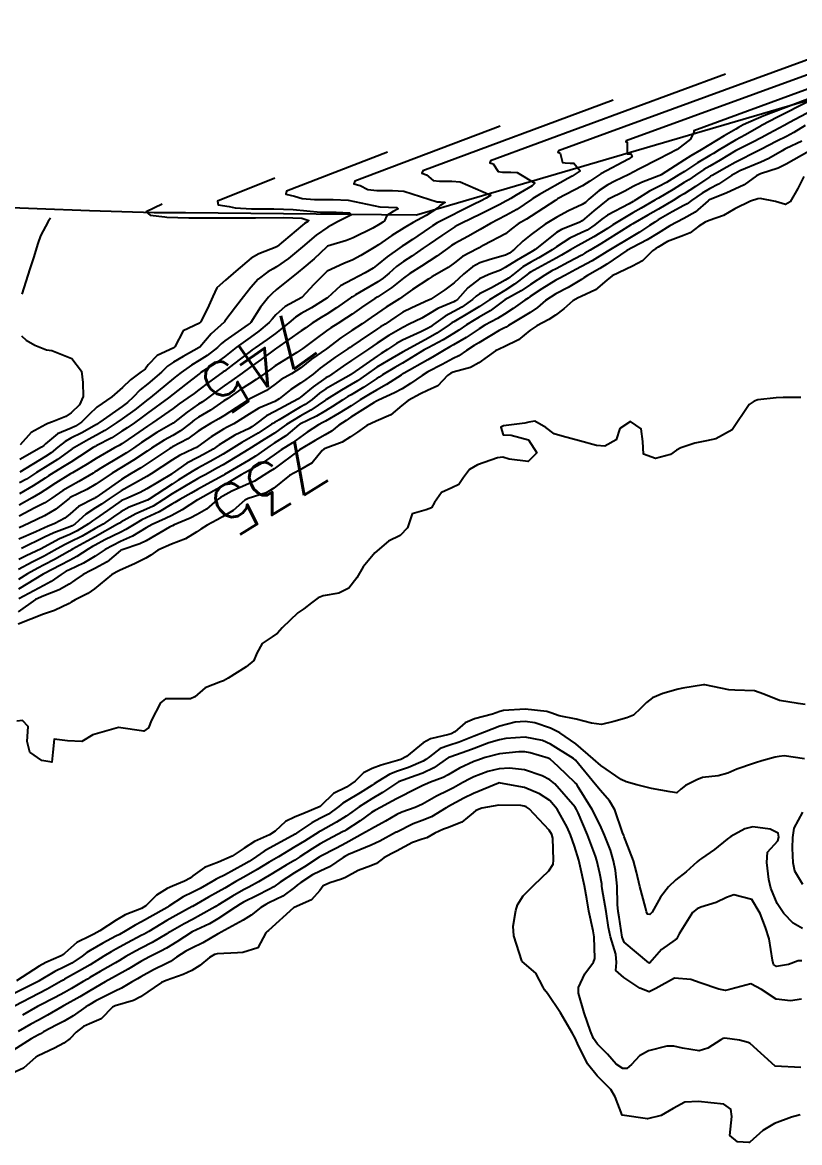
# Model space of a CAD drawing. Header units: metres. Extents: x 307586 to 320046, y 7427249 to 7434250.
# Drawn here: x 313569.7 to 313630.8, y 7432938.9 to 7433027 of the extents above; entities that cross this region are included whole.
import ezdxf
from ezdxf.enums import TextEntityAlignment as Align

# ---------------------------------------------------------------- set-up
doc = ezdxf.new("R2010")
doc.units = ezdxf.units.M
doc.header["$MEASUREMENT"] = 0
for name, color, linetype in [('Area', 45, 'Continuous'), ('Cotas', 45, 'Continuous'), ('Curvas de Nivel 1m', 11, 'Continuous'), ('Curvas de Nivel 5m', 15, 'Continuous')]:
    doc.layers.add(name, color=color, linetype=linetype)
doc.styles.add('Style-STANDARD', font='STANDARD.shx')

msp = doc.modelspace()

# ---------------------------------------------------------------- linework, layer by layer
at = {"layer": 'Area'}
msp.add_polyline3d([(313566.709, 7433012.534, 758.929), (313574.972, 7433012.227, 750.339), (313580.058, 7433012.06, 750.398), (313582.526, 7433012.06, 750.418), (313597.933, 7433011.9, 745.918), (313600.696, 7433011.885, 744.093), (313640, 7433023.405, 737.464)], dxfattribs=at)
at = {"layer": 'Curvas de Nivel 1m', "flags": 128}
for points, elevation in [([(313642.753, 7433027.02), (313617.176, 7433017.694), (313617.15, 7433017.632), (313617.256, 7433017.587), (313617.254, 7433016.692), (313617.314, 7433016.68), (313617.445, 7433016.679), (313617.549, 7433016.674), (313617.659, 7433016.461), (313617.381, 7433016.27), (313615.196, 7433015.096), (313614.322, 7433014.536), (313613.749, 7433014.157), (313611.794, 7433013.129), (313611.752, 7433013.111), (313611.733, 7433013.1), (313611.646, 7433013.045), (313609.719, 7433011.773), (313609.34, 7433011.54), (313608.702, 7433011.17), (313608.14, 7433010.744), (313607.705, 7433010.383), (313605.991, 7433009.501), (313605.694, 7433009.338), (313605.613, 7433009.291), (313605.454, 7433009.212), (313604.312, 7433008.595), (313603.676, 7433008.116), (313603.169, 7433007.736), (313602.314, 7433007.243), (313601.907, 7433007.001), (313601.659, 7433006.841), (313600.379, 7433005.997), (313599.645, 7433005.484), (313599.527, 7433005.398), (313599.355, 7433005.283), (313598.31, 7433004.616), (313597.626, 7433004.152), (313597.125, 7433003.803), (313596.421, 7433003.318), (313595.607, 7433002.788), (313594.734, 7433002.206), (313593.612, 7433001.35), (313592.425, 7433000.521), (313591.578, 7432999.838), (313590.855, 7432999.381), (313590.033, 7432998.926), (313589.56, 7432998.569), (313588.889, 7432998.071), (313587.586, 7432997.42), (313587.558, 7432997.404), (313587.543, 7432997.398), (313587.463, 7432997.342), (313585.529, 7432996.083), (313585.142, 7432995.839), (313584.476, 7432995.46), (313583.872, 7432995.112), (313583.514, 7432994.852), (313582.709, 7432994.274), (313581.495, 7432993.626), (313581.408, 7432993.578), (313581.275, 7432993.493), (313579.481, 7432992.293), (313579.01, 7432991.992), (313578.249, 7432991.532), (313577.757, 7432991.25), (313577.468, 7432991.074), (313575.721, 7432989.831), (313575.454, 7432989.641), (313575.408, 7432989.616), (313575.318, 7432989.571), (313574.092, 7432988.927), (313573.431, 7432988.373), (313573.009, 7432988.012), (313572.227, 7432987.602), (313571.654, 7432987.374), (313571.42, 7432987.27), (313570.749, 7432986.952), (313569.41, 7432986.367)], 743), ([(313645.779, 7433027.008), (313622.506, 7433018.482), (313622.499, 7433018.458), (313622.539, 7433018.441), (313622.247, 7433017.829), (313621.198, 7433017.019), (313619.775, 7433016.276), (313618.193, 7433015.481), (313617.397, 7433015.065), (313616.304, 7433014.533), (313615.75, 7433014.248), (313615.05, 7433013.79), (313614.25, 7433013.105), (313613.977, 7433012.861), (313613.729, 7433012.695), (313612.658, 7433012.187), (313611.719, 7433011.71), (313610.826, 7433011.143), (313609.705, 7433010.344), (313609.067, 7433009.799), (313608.413, 7433009.173), (313608, 7433008.866), (313607.686, 7433008.717), (313606.497, 7433008.381), (313605.676, 7433008.101), (313605.108, 7433007.779), (313604.399, 7433007.223), (313604.017, 7433006.869), (313603.656, 7433006.544), (313602.908, 7433005.979), (313601.812, 7433005.248), (313601.703, 7433005.189), (313601.642, 7433005.162), (313600.328, 7433004.574), (313599.627, 7433004.216), (313599.051, 7433003.856), (313598.215, 7433003.294), (313597.85, 7433003.059), (313597.609, 7433002.902), (313596.265, 7433001.985), (313595.595, 7433001.542), (313595.468, 7433001.457), (313595.287, 7433001.333), (313594.275, 7433000.654), (313593.581, 7433000.165), (313593.122, 7432999.81), (313592.557, 7432999.36), (313591.995, 7432998.937), (313591.562, 7432998.645), (313590.794, 7432998.141), (313589.88, 7432997.395), (313589.541, 7432997.205), (313588.281, 7432996.667), (313587.531, 7432996.203), (313586.328, 7432995.438), (313585.795, 7432995.17), (313585.516, 7432995.02), (313584.544, 7432994.423), (313583.496, 7432993.67), (313583.379, 7432993.587), (313583.145, 7432993.473), (313582.029, 7432992.943), (313581.484, 7432992.618), (313579.803, 7432991.515), (313579.471, 7432991.308), (313578.336, 7432990.66), (313577.459, 7432990.167), (313576.519, 7432989.554), (313575.9, 7432989.109), (313575.442, 7432988.827), (313574.669, 7432988.339), (313573.826, 7432987.586), (313573.591, 7432987.418), (313573.42, 7432987.34), (313572.146, 7432986.873), (313571.412, 7432986.531), (313569.622, 7432985.637)], 742), ([(313633.883, 7433024.98), (313611.852, 7433016.908), (313611.81, 7433016.807), (313611.986, 7433016.736), (313612.188, 7433015.994), (313612.376, 7433015.96), (313612.784, 7433015.959), (313613.075, 7433015.939), (313613.564, 7433015.345), (313612.93, 7433014.913), (313612.601, 7433014.738), (313610.376, 7433013.471), (313609.838, 7433013.158), (313609.732, 7433013.09), (313608.586, 7433012.31), (313607.719, 7433011.826), (313606.509, 7433011.198), (313605.708, 7433010.738), (313604.742, 7433010.18), (313603.697, 7433009.617), (313603.454, 7433009.474), (313603.124, 7433009.236), (313602.295, 7433008.633), (313601.678, 7433008.234), (313601.076, 7433007.854), (313600.172, 7433007.272), (313599.659, 7433006.895), (313598.762, 7433006.178), (313597.644, 7433005.439), (313597.422, 7433005.303), (313596.358, 7433004.593), (313595.624, 7433004.075), (313595.181, 7433003.773), (313594.488, 7433003.341), (313593.955, 7433003.001), (313593.607, 7433002.761), (313592.794, 7433002.165), (313591.736, 7433001.369), (313591.655, 7433001.307), (313591.592, 7433001.261), (313591.276, 7433001.061), (313589.579, 7432999.993), (313589.228, 7432999.752), (313588.753, 7432999.408), (313588.062, 7432998.918), (313587.561, 7432998.598), (313586.852, 7432998.132), (313585.839, 7432997.446), (313585.541, 7432997.243), (313584.474, 7432996.52), (313583.528, 7432995.96), (313583.233, 7432995.765), (313582.872, 7432995.477), (313582.109, 7432994.889), (313581.509, 7432994.536), (313580.845, 7432994.158), (313579.842, 7432993.515), (313579.491, 7432993.278), (313578.429, 7432992.585), (313577.478, 7432992.004), (313576.751, 7432991.551), (313575.464, 7432990.696), (313574.758, 7432990.279), (313573.444, 7432989.635), (313573.415, 7432989.619), (313573.376, 7432989.591), (313572.31, 7432988.726), (313571.429, 7432988.193), (313570.225, 7432987.628), (313569.419, 7432987.248)], 744), ([(313636.252, 7433022.792), (313628.025, 7433019.676), (313626.403, 7433018.961), (313626.024, 7433018.752), (313625.808, 7433018.629), (313624.908, 7433018.087), (313623.078, 7433016.997), (313622.264, 7433016.519), (313621.775, 7433016.212), (313619.93, 7433015.037), (313619.825, 7433014.976), (313619.761, 7433014.943), (313618.384, 7433014.423), (313617.749, 7433014.1), (313617.078, 7433013.735), (313615.733, 7433013.09), (313614.632, 7433012.193), (313613.716, 7433011.419), (313613.529, 7433011.297), (313613.085, 7433011.116), (313612.101, 7433010.734), (313611.707, 7433010.5), (313610.019, 7433009.155), (313609.824, 7433009.025), (313609.69, 7433008.954), (313608.551, 7433008.3), (313607.671, 7433007.727), (313607.312, 7433007.542), (313606.391, 7433007.199), (313605.659, 7433006.835), (313604.74, 7433006.131), (313603.907, 7433005.227), (313603.763, 7433005.107), (313603.64, 7433005.045), (313602.366, 7433004.508), (313601.625, 7433004.068), (313601.112, 7433003.766), (313600.102, 7433003.273), (313599.61, 7433003.026), (313598.502, 7433002.393), (313597.598, 7433001.783), (313596.912, 7433001.31), (313595.584, 7433000.436), (313594.928, 7432999.988), (313594.032, 7432999.345), (313593.754, 7432999.165), (313593.569, 7432999.059), (313592.555, 7432998.363), (313591.545, 7432997.508), (313591.468, 7432997.447), (313591.357, 7432997.373), (313589.533, 7432996.422), (313588.877, 7432996.059), (313588.031, 7432995.415), (313587.739, 7432995.199), (313587.518, 7432995.08), (313586.4, 7432994.546), (313585.501, 7432993.999), (313585.174, 7432993.777), (313584.683, 7432993.458), (313583.931, 7432993.023), (313583.486, 7432992.795), (313582.624, 7432992.336), (313581.473, 7432991.526), (313581.424, 7432991.491), (313579.461, 7432990.323), (313578.941, 7432990.043), (313577.816, 7432989.536), (313577.561, 7432989.429), (313577.45, 7432989.371), (313576.379, 7432988.615), (313575.429, 7432987.967), (313575.198, 7432987.799), (313574.884, 7432987.575), (313573.987, 7432987.014), (313573.414, 7432986.748), (313572.611, 7432986.398), (313571.404, 7432985.744), (313571.15, 7432985.614), (313569.965, 7432985.061), (313569.39, 7432984.761)], 741), ([(313616.153, 7433020.89), (313601.189, 7433015.333), (313601.12, 7433015.156), (313601.485, 7433015.039), (313602.007, 7433014.591), (313602.5, 7433014.52), (313603.464, 7433014.52), (313604.138, 7433014.473), (313606.548, 7433013.432), (313606.515, 7433013.395), (313606.181, 7433013.203), (313605.73, 7433012.964), (313605.237, 7433012.723), (313602.321, 7433011.244), (313601.94, 7433011.019), (313601.709, 7433010.864), (313600.378, 7433009.948), (313599.695, 7433009.489), (313599.569, 7433009.406), (313599.384, 7433009.283), (313598.395, 7433008.58), (313597.673, 7433007.996), (313597.275, 7433007.699), (313596.65, 7433007.315), (313595.658, 7433006.805), (313594.708, 7433006.284), (313593.68, 7433005.35), (313593.659, 7433005.333), (313593.642, 7433005.321), (313592.416, 7433004.577), (313591.624, 7433004.122), (313591.17, 7433003.826), (313590.635, 7433003.385), (313589.604, 7433002.547), (313588.942, 7433002.064), (313587.996, 7433001.416), (313587.76, 7433001.25), (313587.59, 7433001.128), (313586.282, 7433000.141), (313585.574, 7432999.595), (313585.489, 7432999.536), (313585.369, 7432999.452), (313584.32, 7432998.704), (313583.553, 7432998.126), (313583.184, 7432997.837), (313582.689, 7432997.479), (313582.017, 7432997.006), (313581.535, 7432996.652), (313579.93, 7432995.514), (313579.683, 7432995.355), (313579.519, 7432995.251), (313578.49, 7432994.548), (313577.498, 7432993.87), (313577.295, 7432993.744), (313576.937, 7432993.548), (313575.484, 7432992.713), (313574.777, 7432992.28), (313573.625, 7432991.588), (313573.527, 7432991.535), (313573.472, 7432991.499), (313572.296, 7432990.766), (313571.452, 7432990.214), (313571.083, 7432989.981), (313570.45, 7432989.625), (313569.437, 7432989.055)], 746), ([(313631.825, 7433020.091), (313630.043, 7433019.145), (313629.625, 7433018.922), (313628.446, 7433018.291), (313627.798, 7433017.944), (313627.147, 7433017.595), (313625.886, 7433016.968), (313625.782, 7433016.912), (313624.58, 7433016.177), (313623.77, 7433015.723), (313623.311, 7433015.451), (313622.634, 7433015.001), (313622.118, 7433014.646), (313621.754, 7433014.413), (313620.883, 7433013.886), (313619.735, 7433013.202), (313619.631, 7433013.145), (313619.456, 7433013.043), (313618.361, 7433012.419), (313617.723, 7433012.044), (313616.128, 7433011.084), (313615.71, 7433010.818), (313614.652, 7433010.152), (313613.698, 7433009.63), (313613.355, 7433009.455), (313612.807, 7433009.119), (313612.11, 7433008.702), (313611.683, 7433008.467), (313610.823, 7433007.995), (313609.666, 7433007.368), (313609.536, 7433007.29), (313609.375, 7433007.163), (313608.412, 7433006.416), (313607.651, 7433005.94), (313606.439, 7433005.198), (313605.962, 7433004.881), (313605.635, 7433004.675), (313604.731, 7433004.114), (313603.616, 7433003.462), (313603.471, 7433003.376), (313603.261, 7433003.234), (313602.28, 7433002.57), (313601.602, 7433002.185), (313599.926, 7433001.275), (313599.591, 7433001.086), (313598.452, 7433000.424), (313597.579, 7432999.89), (313596.743, 7432999.312), (313596.054, 7432998.834), (313595.561, 7432998.54), (313594.793, 7432998.099), (313593.612, 7432997.349), (313593.568, 7432997.324), (313593.542, 7432997.304), (313592.367, 7432996.529), (313591.53, 7432996.056), (313590.457, 7432995.386), (313589.92, 7432994.99), (313589.513, 7432994.719), (313588.699, 7432994.214), (313587.493, 7432993.436), (313585.481, 7432992.22), (313584.992, 7432991.941), (313584.12, 7432991.464), (313583.703, 7432991.235), (313583.469, 7432991.102), (313582.444, 7432990.499), (313581.457, 7432989.93), (313580.787, 7432989.5), (313579.981, 7432988.976), (313579.441, 7432988.728), (313578.595, 7432988.369), (313577.425, 7432987.706), (313577.327, 7432987.639), (313577.176, 7432987.544), (313575.413, 7432986.545), (313574.786, 7432986.199), (313573.631, 7432985.588), (313573.487, 7432985.504), (313573.401, 7432985.455), (313572.217, 7432984.775), (313571.384, 7432984.342), (313570.901, 7432984.097), (313570.083, 7432983.629), (313569.368, 7432983.195)], 739), ([(313631.267, 7433018.898), (313630.369, 7433018.347), (313629.8, 7433018.044), (313629.054, 7433017.667), (313627.784, 7433017.02), (313627.731, 7433016.993), (313627.63, 7433016.942), (313625.773, 7433016), (313625.109, 7433015.637), (313623.952, 7433014.988), (313623.831, 7433014.921), (313623.761, 7433014.875), (313622.634, 7433014.116), (313621.741, 7433013.542), (313621.412, 7433013.341), (313620.884, 7433013.023), (313619.726, 7433012.338), (313618.904, 7433011.865), (313617.714, 7433011.164), (313617.541, 7433011.063), (313615.701, 7433009.91), (313615.194, 7433009.599), (313614.349, 7433009.103), (313613.935, 7433008.862), (313613.687, 7433008.716), (313612.652, 7433008.146), (313611.671, 7433007.641), (313611.336, 7433007.467), (313610.776, 7433007.143), (313609.655, 7433006.394), (313608.919, 7433005.898), (313607.643, 7433005.186), (313606.493, 7433004.334), (313605.622, 7433003.829), (313605.228, 7433003.605), (313604.632, 7433003.22), (313604.023, 7433002.812), (313603.606, 7433002.543), (313602.786, 7433002.053), (313601.595, 7433001.411), (313601.303, 7433001.254), (313599.582, 7433000.217), (313598.993, 7432999.871), (313598.027, 7432999.295), (313597.743, 7432999.125), (313597.569, 7432999.012), (313596.543, 7432998.33), (313595.549, 7432997.734), (313595.293, 7432997.587), (313594.906, 7432997.336), (313594.08, 7432996.802), (313593.534, 7432996.458), (313592.832, 7432996.055), (313591.523, 7432995.426), (313591.435, 7432995.371), (313590.4, 7432994.496), (313589.501, 7432993.916), (313589.178, 7432993.723), (313588.729, 7432993.408), (313588.012, 7432992.89), (313587.484, 7432992.566), (313585.588, 7432991.448), (313585.472, 7432991.38), (313584.226, 7432990.702), (313583.461, 7432990.269), (313582.952, 7432989.981), (313582.069, 7432989.484), (313581.675, 7432989.262), (313581.447, 7432989.117), (313580.437, 7432988.506), (313579.431, 7432988.046), (313579.067, 7432987.885), (313578.477, 7432987.529), (313577.829, 7432987.126), (313577.417, 7432986.921), (313576.165, 7432986.313), (313575.406, 7432985.898), (313575.194, 7432985.783), (313574.854, 7432985.575), (313573.975, 7432985.003), (313573.389, 7432984.684), (313572.666, 7432984.315), (313571.373, 7432983.639), (313571.354, 7432983.629), (313571.322, 7432983.611), (313569.361, 7432982.426)], 738), ([(313607.283, 7433018.85), (313595.835, 7433014.542), (313595.762, 7433014.328), (313596.262, 7433014.194), (313596.871, 7433013.884), (313597.577, 7433013.803), (313598.805, 7433013.8), (313599.698, 7433013.745), (313602.327, 7433012.911), (313602.577, 7433012.897), (313602.897, 7433012.89), (313602.935, 7433012.843), (313602.759, 7433012.75), (313602.555, 7433012.614), (313602.347, 7433012.404), (313601.457, 7433011.839), (313600.433, 7433011.269), (313599.709, 7433010.857), (313598.739, 7433010.253), (313597.695, 7433009.518), (313597.365, 7433009.305), (313596.312, 7433008.692), (313595.678, 7433008.352), (313594.969, 7433008.042), (313593.664, 7433007.438), (313593.613, 7433007.401), (313593.557, 7433007.351), (313592.609, 7433006.405), (313591.662, 7433005.37), (313590.358, 7433004.663), (313589.622, 7433004.019), (313589.344, 7433003.676), (313589.091, 7433003.405), (313588.284, 7433002.736), (313587.601, 7433002.244), (313586.512, 7433001.436), (313585.586, 7433000.723), (313584.846, 7433000.192), (313583.724, 7432999.468), (313583.635, 7432999.407), (313583.571, 7432999.36), (313582.506, 7432998.528), (313581.546, 7432997.783), (313581.169, 7432997.496), (313579.53, 7432996.276), (313579.097, 7432995.955), (313578.494, 7432995.53), (313577.917, 7432995.136), (313577.513, 7432994.858), (313576.71, 7432994.347), (313575.495, 7432993.713), (313575.4, 7432993.665), (313575.25, 7432993.572), (313574.185, 7432992.884), (313573.481, 7432992.428), (313572.975, 7432992.098), (313572.157, 7432991.603), (313571.733, 7432991.344), (313571.466, 7432991.167), (313570.526, 7432990.555), (313569.448, 7432989.946)], 747), ([(313631.016, 7433017.681), (313629.786, 7433017.098), (313629.667, 7433017.039), (313629.461, 7433016.923), (313628.402, 7433016.309), (313627.774, 7433016.028), (313626.136, 7433015.334), (313625.765, 7433015.147), (313625.649, 7433015.087), (313625.476, 7433014.973), (313624.443, 7433014.293), (313623.747, 7433013.915), (313623.159, 7433013.578), (313622.332, 7433013.004), (313621.983, 7433012.754), (313621.729, 7433012.605), (313620.817, 7433012.116), (313619.717, 7433011.476), (313619.443, 7433011.315), (313619.021, 7433011.047), (313618.234, 7433010.529), (313617.704, 7433010.216), (313615.826, 7433009.088), (313615.692, 7433009.001), (313614.513, 7433008.27), (313613.673, 7433007.808), (313613.215, 7433007.569), (313612.353, 7433007.123), (313611.914, 7433006.874), (313611.659, 7433006.732), (313610.562, 7433006.057), (313609.646, 7433005.447), (313609.472, 7433005.334), (313609.215, 7433005.164), (313608.289, 7433004.517), (313607.626, 7433004.07), (313607.076, 7433003.734), (313606.073, 7433003.203), (313605.61, 7433002.923), (313604.594, 7433002.23), (313603.597, 7433001.654), (313603.322, 7433001.506), (313602.863, 7433001.237), (313602.075, 7433000.759), (313601.585, 7433000.48), (313599.731, 7432999.435), (313599.574, 7432999.342), (313599.535, 7432999.318), (313599.475, 7432999.281), (313598.329, 7432998.525), (313597.555, 7432998.094), (313597.051, 7432997.807), (313596.261, 7432997.319), (313595.538, 7432996.862), (313594.601, 7432996.271), (313593.526, 7432995.658), (313593.323, 7432995.554), (313592.974, 7432995.355), (313592.088, 7432994.791), (313591.508, 7432994.377), (313590.927, 7432993.953), (313590.046, 7432993.392), (313589.489, 7432993), (313588.556, 7432992.335), (313587.476, 7432991.742), (313586.901, 7432991.429), (313585.464, 7432990.576), (313584.747, 7432990.17), (313583.495, 7432989.47), (313583.467, 7432989.456), (313582.249, 7432988.674), (313581.434, 7432988.239), (313580.934, 7432987.994), (313579.895, 7432987.513), (313579.42, 7432987.249), (313578.346, 7432986.598), (313577.409, 7432986.173), (313576.184, 7432985.558), (313575.712, 7432985.251), (313575.395, 7432985.035), (313574.484, 7432984.481), (313573.379, 7432983.963), (313573.125, 7432983.844), (313572.743, 7432983.596), (313571.941, 7432983.03), (313571.364, 7432982.725), (313569.399, 7432981.685)], 737), ([(313631.578, 7433016.893), (313629.772, 7433015.855), (313629.141, 7433015.555), (313627.765, 7433015.099), (313627.449, 7433014.945), (313626.462, 7433014.25), (313625.747, 7433013.9), (313625.106, 7433013.613), (313623.734, 7433013.054), (313623.691, 7433013.033), (313623.64, 7433012.991), (313622.624, 7433012.101), (313621.719, 7433011.592), (313620.618, 7433011.026), (313619.707, 7433010.443), (313618.843, 7433009.907), (313617.696, 7433009.322), (313617.244, 7433009.067), (313615.677, 7433007.996), (313615.112, 7433007.655), (313614.145, 7433007.105), (313613.851, 7433006.918), (313613.66, 7433006.785), (313612.614, 7433006.16), (313611.648, 7433005.666), (313610.851, 7433005.142), (313610.202, 7433004.584), (313609.629, 7433004.209), (313608.97, 7433003.819), (313607.932, 7433003.177), (313607.738, 7433003.052), (313607.611, 7433002.982), (313607.201, 7433002.778), (313605.599, 7433001.825), (313605.217, 7433001.594), (313604.634, 7433001.22), (313604.011, 7433000.803), (313603.586, 7433000.577), (313602.706, 7433000.115), (313601.576, 7432999.519), (313601.144, 7432999.256), (313600.23, 7432998.602), (313599.557, 7432998.191), (313598.96, 7432997.878), (313597.697, 7432997.298), (313597.596, 7432997.246), (313597.542, 7432997.221), (313597.36, 7432997.121), (313595.529, 7432995.953), (313595.144, 7432995.716), (313594.591, 7432995.339), (313593.993, 7432994.868), (313593.511, 7432994.584), (313592.726, 7432994.137), (313591.493, 7432993.388), (313591.467, 7432993.37), (313589.478, 7432991.907), (313589.17, 7432991.709), (313588.68, 7432991.408), (313587.945, 7432990.939), (313587.466, 7432990.714), (313586.154, 7432990.134), (313585.456, 7432989.749), (313585.266, 7432989.641), (313585.006, 7432989.454), (313584.173, 7432988.732), (313583.435, 7432988.297), (313582.874, 7432988.033), (313581.611, 7432987.488), (313581.483, 7432987.429), (313581.422, 7432987.402), (313581.25, 7432987.321), (313579.41, 7432986.241), (313578.927, 7432986.006), (313577.522, 7432985.539), (313577.433, 7432985.509), (313577.402, 7432985.482), (313576.348, 7432984.597), (313575.38, 7432984.05), (313575.055, 7432983.896), (313574.464, 7432983.579), (313573.806, 7432983.148), (313573.365, 7432982.825), (313572.581, 7432982.378), (313571.356, 7432981.922), (313570.719, 7432981.62), (313569.338, 7432980.657)], 736), ([(313598.413, 7433016.8), (313590.452, 7433013.747), (313590.413, 7433013.502), (313591.082, 7433013.357), (313591.689, 7433013.17), (313592.654, 7433013.085), (313594.127, 7433013.078), (313595.306, 7433013.024), (313597.798, 7433012.512), (313598.496, 7433012.491), (313599.152, 7433012.467), (313599.246, 7433012.359), (313598.846, 7433012.144), (313598.367, 7433011.828), (313598.166, 7433011.408), (313598.035, 7433011.297), (313597.833, 7433011.178), (313597.711, 7433011.102), (313597.242, 7433010.841), (313595.7, 7433010.079), (313595.174, 7433009.86), (313593.694, 7433009.419), (313593.65, 7433009.394), (313593.602, 7433009.351), (313592.627, 7433008.413), (313591.666, 7433007.609), (313591.534, 7433007.503), (313591.37, 7433007.374), (313589.649, 7433005.975), (313589.342, 7433005.707), (313589.05, 7433005.406), (313588.422, 7433004.621), (313587.666, 7433003.419), (313587.638, 7433003.394), (313587.612, 7433003.372), (313587.438, 7433003.249), (313585.598, 7433001.962), (313585.321, 7433001.727), (313585.033, 7433001.456), (313584.222, 7433000.829), (313583.582, 7433000.423), (313582.992, 7433000.063), (313582.181, 7432999.484), (313581.832, 7432999.215), (313581.558, 7432998.995), (313579.758, 7432997.517), (313579.541, 7432997.343), (313578.516, 7432996.547), (313577.526, 7432995.839), (313577.114, 7432995.546), (313576.16, 7432994.914), (313575.507, 7432994.54), (313574.879, 7432994.199), (313573.783, 7432993.587), (313573.603, 7432993.477), (313573.491, 7432993.401), (313572.439, 7432992.645), (313571.477, 7432992.043), (313570.794, 7432991.62), (313569.997, 7432991.1), (313569.46, 7432990.796)], 748), ([(313589.543, 7433014.76), (313585.033, 7433012.947), (313585.072, 7433012.677), (313585.943, 7433012.527), (313586.429, 7433012.445), (313587.701, 7433012.363), (313589.467, 7433012.359), (313590.987, 7433012.315), (313593.141, 7433012.103), (313594.359, 7433012.08), (313595.406, 7433012.043), (313595.566, 7433011.876), (313594.844, 7433011.525), (313594.466, 7433011.342), (313593.99, 7433011.067), (313593.709, 7433010.912), (313592.786, 7433010.275), (313591.713, 7433009.37), (313590.606, 7433008.459), (313589.669, 7433007.793), (313589.422, 7433007.647), (313589, 7433007.407), (313588.244, 7433006.827), (313587.65, 7433006.165), (313587.08, 7433005.428), (313586.444, 7433004.625), (313585.614, 7433003.517), (313585.588, 7433003.475), (313585.562, 7433003.451), (313584.546, 7433002.518), (313583.632, 7433001.47), (313583.611, 7433001.452), (313583.593, 7433001.439), (313582.335, 7433000.733), (313581.575, 7433000.296), (313581.094, 7432999.973), (313580.614, 7432999.504), (313579.554, 7432998.597), (313578.95, 7432998.125), (313578.393, 7432997.532), (313577.956, 7432997.119), (313577.536, 7432996.813), (313575.784, 7432995.566), (313575.629, 7432995.461), (313575.52, 7432995.398), (313574.364, 7432994.728), (313573.504, 7432994.307), (313573.033, 7432994.062), (313572.474, 7432993.6), (313571.935, 7432993.159), (313571.486, 7432992.87), (313569.473, 7432991.64)], 749), ([(313571.883, 7433011.61), (313571.811, 7433011.51), (313571.709, 7433011.369), (313571.093, 7433010.218), (313570.887, 7433009.622), (313570.557, 7433008.512), (313570.27, 7433007.631), (313569.643, 7433005.64)], 751), ([(313569.6, 7433002.373), (313569.983, 7433002.021), (313570.668, 7433001.624), (313571.588, 7433001.272), (313571.993, 7433001.199), (313573.578, 7433000.574), (313574.337, 7432999.582), (313574.447, 7432998.689), (313574.458, 7432997.581), (313574.183, 7432996.937), (313573.53, 7432996.301), (313573.092, 7432996.03), (313572.05, 7432995.605), (313571.671, 7432995.458), (313571.52, 7432995.397), (313570.369, 7432994.768), (313569.495, 7432993.798)], 751), ([(313630.927, 7432997.525), (313629.552, 7432997.508), (313628.999, 7432997.477), (313627.549, 7432997.317), (313627.257, 7432997.234), (313626.857, 7432996.95), (313625.523, 7432994.97), (313624.242, 7432994.253), (313623.51, 7432994.099), (313622.591, 7432993.915), (313621.501, 7432993.544), (313621.137, 7432993.376), (313620.672, 7432993.022), (313619.49, 7432992.707), (313618.556, 7432993.049), (313618.511, 7432994.047), (313618.38, 7432995.051), (313617.529, 7432995.633), (313616.7, 7432995.072), (313616.399, 7432994.187), (313615.502, 7432993.697), (313614.851, 7432993.748), (313613.508, 7432994.112), (313612.164, 7432994.473), (313611.516, 7432994.655), (313610.855, 7432995.14), (313610.014, 7432995.639), (313609.527, 7432995.56), (313609.205, 7432995.484), (313607.524, 7432995.286), (313607.322, 7432995.183), (313607.514, 7432994.582), (313608.143, 7432994.544), (313609.508, 7432994.188), (313610.162, 7432993.15), (313609.486, 7432992.47), (313607.989, 7432992.674), (313607.489, 7432992.818), (313607.063, 7432992.761), (313605.483, 7432992.208), (313604.849, 7432991.846), (313604.38, 7432991.221), (313604.016, 7432990.676), (313603.465, 7432990.402), (313602.654, 7432990.045), (313602.117, 7432989.243), (313601.865, 7432988.828), (313601.444, 7432988.681), (313600.353, 7432988.352), (313599.99, 7432987.271), (313599.417, 7432986.662), (313598.491, 7432986.21), (313597.403, 7432985.3), (313596.501, 7432984.198), (313596, 7432983.321), (313595.365, 7432982.517), (313594.574, 7432982.124), (313593.358, 7432981.899), (313592.954, 7432981.757), (313592.417, 7432981.359), (313591.815, 7432980.899), (313591.345, 7432980.574), (313590.124, 7432979.388), (313589.745, 7432978.975), (313589.322, 7432978.688), (313588.548, 7432978.174), (313588.129, 7432977.412), (313587.887, 7432976.825), (313587.292, 7432976.337), (313585.865, 7432975.441), (313585.506, 7432975.22), (313585.278, 7432975.142), (313584.067, 7432974.666), (313583.26, 7432973.965), (313582.911, 7432973.821), (313581.258, 7432973.806), (313580.951, 7432973.801), (313580.558, 7432973.5), (313579.846, 7432972.118), (313579.595, 7432971.515), (313579.23, 7432971.268), (313577.233, 7432971.54), (313575.227, 7432970.97), (313574.347, 7432970.454), (313573.222, 7432970.509), (313572.189, 7432970.635), (313572.069, 7432969.601), (313571.99, 7432968.814), (313571.203, 7432968.945), (313570.262, 7432969.624), (313570.055, 7432970.461), (313570.132, 7432971.627), (313569.695, 7432972.091), (313569.237, 7432972.056)], 734), ([(313631.26, 7432973.352), (313630.73, 7432973.429), (313629.264, 7432973.676), (313628.032, 7432974.172), (313627.275, 7432974.436), (313625.745, 7432974.494), (313625.276, 7432974.526), (313623.369, 7432974.902), (313623.282, 7432974.901), (313621.647, 7432974.637), (313621.276, 7432974.567), (313620.061, 7432974.239), (313619.266, 7432973.885), (313618.776, 7432973.529), (313618.313, 7432973.049), (313617.77, 7432972.532), (313617.245, 7432972.302), (313616.204, 7432972.037), (313615.24, 7432971.799), (313614.454, 7432971.885), (313613.244, 7432972.206), (313611.908, 7432972.462), (313611.249, 7432972.714), (313610.935, 7432972.82), (313609.251, 7432972.984), (313607.543, 7432972.884), (313607.249, 7432972.813), (313606.672, 7432972.613), (313605.243, 7432972.237), (313604.526, 7432971.931), (313603.701, 7432971.225), (313603.407, 7432971.053), (313603.231, 7432971.006), (313601.797, 7432970.674), (313601.224, 7432970.357), (313599.901, 7432969.27), (313599.459, 7432969.026), (313599.208, 7432968.947), (313597.913, 7432968.582), (313597.198, 7432968.335), (313596.507, 7432967.996), (313595.857, 7432967.32), (313595.178, 7432966.861), (313594.157, 7432966.356), (313593.163, 7432965.386), (313593.146, 7432965.367), (313593.114, 7432965.35), (313591.746, 7432964.772), (313591.15, 7432964.525), (313590.378, 7432964.148), (313589.576, 7432963.393), (313589.13, 7432963.111), (313587.94, 7432962.597), (313587.119, 7432962.065), (313586.194, 7432961.434), (313585.108, 7432960.97), (313584.022, 7432960.542), (313583.097, 7432959.878), (313582.875, 7432959.693), (313582.443, 7432959.477), (313581.495, 7432959.078), (313581.084, 7432958.899), (313580.219, 7432958.36), (313579.386, 7432957.515), (313579.061, 7432957.309), (313577.776, 7432956.812), (313577.052, 7432956.407), (313575.771, 7432955.559), (313575.31, 7432955.295), (313575.037, 7432955.174), (313573.965, 7432954.644), (313573.016, 7432953.796), (313572.914, 7432953.691), (313572.728, 7432953.593), (313571.536, 7432953.076), (313571.005, 7432952.789), (313569.214, 7432951.637)], 733), ([(313631.215, 7432969.082), (313629.625, 7432969.322), (313629.217, 7432969.283), (313628.921, 7432969.218), (313627.863, 7432968.934), (313627.374, 7432968.775), (313627.21, 7432968.726), (313625.893, 7432968.269), (313625.198, 7432967.955), (313624.419, 7432967.754), (313623.192, 7432967.612), (313622.736, 7432967.448), (313621.867, 7432967.003), (313621.494, 7432966.692), (313621.177, 7432966.41), (313620.643, 7432966.483), (313619.18, 7432966.76), (313618.018, 7432967.052), (313617.186, 7432967.29), (313616.787, 7432967.468), (313615.205, 7432968.551), (313614.585, 7432969.096), (313613.225, 7432970.272), (313611.975, 7432971.123), (313611.237, 7432971.498), (313610.012, 7432971.92), (313609.242, 7432972.024), (313608.447, 7432971.962), (313607.238, 7432971.652), (313606.029, 7432971.198), (313605.229, 7432970.867), (313604.052, 7432970.395), (313603.222, 7432970.136), (313602.564, 7432969.892), (313601.711, 7432969.245), (313601.43, 7432969.027), (313601.208, 7432968.916), (313600.054, 7432968.413), (313599.196, 7432968.122), (313598.585, 7432967.893), (313597.64, 7432967.295), (313597.37, 7432967.109), (313597.18, 7432966.989), (313596.267, 7432966.407), (313595.167, 7432965.745), (313594.906, 7432965.592), (313594.581, 7432965.336), (313593.764, 7432964.734), (313593.149, 7432964.41), (313592.447, 7432964.053), (313591.429, 7432963.367), (313591.256, 7432963.244), (313591.131, 7432963.171), (313590.617, 7432962.867), (313589.12, 7432962.065), (313588.691, 7432961.83), (313588.096, 7432961.41), (313587.512, 7432961.013), (313587.106, 7432960.776), (313585.584, 7432959.929), (313585.095, 7432959.701), (313584.927, 7432959.619), (313584.654, 7432959.454), (313583.668, 7432958.88), (313583.08, 7432958.598), (313582.322, 7432958.23), (313581.213, 7432957.489), (313581.12, 7432957.432), (313581.062, 7432957.396), (313580.824, 7432957.257), (313579.05, 7432956.274), (313578.559, 7432956.014), (313577.763, 7432955.533), (313577.311, 7432955.265), (313577.037, 7432955.125), (313576.006, 7432954.578), (313575.02, 7432954.022), (313574.744, 7432953.846), (313574.385, 7432953.576), (313573.569, 7432953.022), (313573.004, 7432952.728), (313572.239, 7432952.359), (313570.993, 7432951.622), (313570.975, 7432951.61), (313568.983, 7432950.607)], 732), ([(313631.051, 7432955.738), (313630.315, 7432956.161), (313629.586, 7432956.912), (313629.075, 7432957.719), (313628.577, 7432958.925), (313628.421, 7432959.605), (313628.268, 7432960.928), (313628.307, 7432961.742), (313629.13, 7432962.627), (313629.199, 7432962.919), (313629.138, 7432963.229), (313628.512, 7432963.557), (313627.145, 7432963.741), (313626.513, 7432963.579), (313625.431, 7432962.966), (313625.131, 7432962.759), (313624.14, 7432961.963), (313623.116, 7432961.252), (313622.96, 7432961.146), (313622.777, 7432960.993), (313621.906, 7432960.201), (313621.099, 7432959.571), (313620.519, 7432959.019), (313619.898, 7432958.21), (313619.241, 7432957.037), (313619.061, 7432956.847), (313618.878, 7432956.859), (313618.781, 7432957.043), (313618.712, 7432957.4), (313618.264, 7432959.048), (313617.99, 7432960.165), (313617.764, 7432961.053), (313617.129, 7432962.677), (313617.035, 7432962.964), (313616.999, 7432963.062), (313616.905, 7432963.295), (313616.307, 7432965.073), (313615.883, 7432965.792), (313615.178, 7432966.597), (313614.759, 7432967.094), (313613.211, 7432968.973), (313613.055, 7432969.112), (313611.224, 7432970.244), (313610.613, 7432970.525), (313609.229, 7432970.801), (313607.723, 7432970.68), (313607.227, 7432970.58), (313606.372, 7432970.341), (313605.22, 7432969.904), (313604.716, 7432969.717), (313603.306, 7432969.229), (313603.238, 7432969.204), (313603.212, 7432969.186), (313602.064, 7432968.377), (313601.194, 7432967.973), (313600.67, 7432967.779), (313599.274, 7432967.279), (313599.182, 7432967.236), (313598.022, 7432966.444), (313597.169, 7432965.942), (313596.19, 7432965.315), (313595.593, 7432964.887), (313595.152, 7432964.579), (313594.384, 7432964.097), (313593.134, 7432963.41), (313593.093, 7432963.39), (313593.034, 7432963.351), (313591.867, 7432962.621), (313591.121, 7432962.159), (313589.826, 7432961.389), (313589.108, 7432960.958), (313588.141, 7432960.371), (313587.096, 7432959.77), (313586.483, 7432959.429), (313585.6, 7432958.927), (313585.081, 7432958.628), (313584.33, 7432958.201), (313583.063, 7432957.483), (313583.04, 7432957.47), (313581.766, 7432956.772), (313581.052, 7432956.366), (313579.62, 7432955.511), (313579.259, 7432955.298), (313579.038, 7432955.182), (313577.948, 7432954.612), (313577.021, 7432954.106), (313576.663, 7432953.901), (313576.08, 7432953.554), (313575.006, 7432952.895), (313574.178, 7432952.402), (313572.994, 7432951.744), (313572.896, 7432951.689), (313572.719, 7432951.593), (313571.619, 7432950.972), (313570.983, 7432950.638), (313569.052, 7432949.639)], 731), ([(313630.986, 7432950.194), (313630.129, 7432950.048), (313628.986, 7432950.189), (313627.823, 7432950.932), (313626.997, 7432951.392), (313625.416, 7432950.964), (313624.992, 7432950.866), (313624.482, 7432950.975), (313622.998, 7432951.47), (313622.264, 7432951.733), (313621.001, 7432951.825), (313619.51, 7432951.032), (313618.99, 7432950.764), (313618.266, 7432951.047), (313617.001, 7432951.888), (313616.373, 7432952.436), (313616.417, 7432953.069), (313616.377, 7432953.716), (313615.96, 7432955.076), (313615.799, 7432955.828), (313615.622, 7432957.082), (313615.309, 7432958.868), (313615.283, 7432959.087), (313615.264, 7432959.257), (313615.103, 7432960.062), (313614.876, 7432961.092), (313614.767, 7432961.443), (313614.14, 7432963.1), (313613.414, 7432964.853), (313613.291, 7432965.109), (313613.165, 7432965.296), (313611.564, 7432967.126), (313611.188, 7432967.44), (313610.573, 7432967.758), (313609.199, 7432968.212), (313608.007, 7432968.366), (313607.2, 7432968.313), (313606.309, 7432968.08), (313605.19, 7432967.661), (313604.881, 7432967.519), (313604.335, 7432967.218), (313603.599, 7432966.806), (313603.177, 7432966.594), (313602.267, 7432966.144), (313601.166, 7432965.527), (313600.574, 7432965.259), (313599.537, 7432964.894), (313599.154, 7432964.715), (313598.244, 7432964.192), (313597.137, 7432963.591), (313596.955, 7432963.483), (313596.674, 7432963.307), (313595.124, 7432962.461), (313594.388, 7432962.07), (313593.114, 7432961.41), (313593.077, 7432961.387), (313593.019, 7432961.351), (313591.873, 7432960.594), (313591.1, 7432960.128), (313589.966, 7432959.387), (313589.456, 7432959.026), (313589.084, 7432958.808), (313588.155, 7432958.331), (313587.069, 7432957.8), (313586.823, 7432957.668), (313586.449, 7432957.429), (313585.053, 7432956.493), (313584.396, 7432956.11), (313583.043, 7432955.47), (313581.828, 7432954.685), (313581.024, 7432954.201), (313580.564, 7432953.953), (313579.672, 7432953.51), (313579.009, 7432953.139), (313578, 7432952.533), (313576.997, 7432951.989), (313576.198, 7432951.552), (313574.986, 7432950.83), (313574.192, 7432950.366), (313572.974, 7432949.693), (313572.909, 7432949.656), (313572.792, 7432949.592), (313571.649, 7432948.917), (313570.957, 7432948.542), (313570.355, 7432948.216), (313569.356, 7432947.634)], 729), ([(313630.922, 7432944.805), (313628.923, 7432944.92), (313626.941, 7432946.702), (313626.783, 7432946.784), (313626.096, 7432946.953), (313624.945, 7432947.113), (313624.823, 7432947.093), (313624.64, 7432946.973), (313623.603, 7432946.317), (313622.934, 7432946.128), (313621.619, 7432946.32), (313620.938, 7432946.489), (313620.393, 7432946.474), (313618.934, 7432946.105), (313618.243, 7432945.733), (313617.611, 7432945.053), (313617.247, 7432944.728), (313616.918, 7432944.716), (313616.413, 7432945.068), (313615.72, 7432945.867), (313614.938, 7432946.639), (313614.626, 7432947.093), (313614.376, 7432947.672), (313613.878, 7432949.101), (313613.449, 7432950.645), (313613.442, 7432951.106), (313613.938, 7432952.166), (313614.613, 7432953.094), (313614.729, 7432953.381), (313614.673, 7432955.094), (313614.593, 7432955.549), (313614.244, 7432957.098), (313614.095, 7432958.082), (313613.899, 7432959.102), (313613.573, 7432960.64), (313613.463, 7432961.106), (313613.124, 7432962.227), (313612.809, 7432963.113), (313612.546, 7432963.712), (313611.761, 7432965.124), (313611.17, 7432965.801), (313610.373, 7432966.34), (313609.18, 7432966.824), (313607.31, 7432967.179), (313607.183, 7432967.191), (313607.15, 7432967.18), (313605.174, 7432966.362), (313604.405, 7432965.983), (313603.164, 7432965.32), (313603.104, 7432965.29), (313603.016, 7432965.231), (313601.874, 7432964.521), (313601.148, 7432964.234), (313600.43, 7432963.974), (313599.134, 7432963.331), (313599.098, 7432963.316), (313599.042, 7432963.281), (313597.807, 7432962.612), (313597.123, 7432962.302), (313595.344, 7432961.555), (313595.114, 7432961.44), (313595.042, 7432961.403), (313594.932, 7432961.332), (313593.856, 7432960.592), (313593.102, 7432960.245), (313592.504, 7432959.951), (313591.589, 7432959.365), (313591.307, 7432959.15), (313591.087, 7432958.958), (313590.17, 7432958.29), (313589.068, 7432957.752), (313588.827, 7432957.642), (313588.448, 7432957.406), (313587.69, 7432956.781), (313587.053, 7432956.393), (313585.323, 7432955.446), (313585.145, 7432955.345), (313585.04, 7432955.284), (313583.868, 7432954.624), (313583.024, 7432954.207), (313582.542, 7432953.953), (313581.816, 7432953.482), (313581.341, 7432953.156), (313581.008, 7432952.984), (313579.999, 7432952.501), (313578.997, 7432951.942), (313578.725, 7432951.793), (313578.27, 7432951.527), (313577.466, 7432951.058), (313576.986, 7432950.823), (313575.455, 7432950.041), (313574.975, 7432949.762), (313574.855, 7432949.691), (313574.667, 7432949.573), (313573.669, 7432948.876), (313572.956, 7432948.445), (313572.397, 7432948.15), (313571.351, 7432947.606), (313571.093, 7432947.457), (313570.941, 7432947.369), (313570.369, 7432947.051), (313568.928, 7432946.142)], 728), ([(313630.875, 7432941.093), (313630.208, 7432940.9), (313628.868, 7432940.394), (313627.944, 7432939.848), (313626.914, 7432938.939), (313626.881, 7432938.911), (313626.852, 7432938.899), (313625.945, 7432938.954), (313625.346, 7432939.451), (313625.505, 7432940.961), (313625.434, 7432941.518), (313624.882, 7432941.925), (313623.843, 7432942.021), (313622.884, 7432942.133), (313621.81, 7432942.074), (313620.879, 7432941.585), (313619.952, 7432941.024), (313618.87, 7432940.776), (313616.873, 7432941.06), (313616.318, 7432942.499), (313615.993, 7432943.074), (313614.909, 7432944.158), (313614.14, 7432945.098), (313613.355, 7432946.689), (313613.164, 7432947.108), (313612.949, 7432947.521), (313612.028, 7432949.119), (313610.988, 7432950.64), (313610.768, 7432950.911), (313610.658, 7432951.135), (313610.08, 7432952.221), (313609.013, 7432953.135), (313608.992, 7432953.16), (313608.971, 7432953.203), (313608.35, 7432955.167), (313608.3, 7432955.918), (313608.512, 7432957.166), (313608.631, 7432957.603), (313609.08, 7432958.304), (313609.51, 7432958.73), (313609.929, 7432959.147), (313611.104, 7432960.285), (313611.444, 7432960.792), (313611.479, 7432961.126), (313611.414, 7432962.843), (313611.341, 7432963.128), (313611.138, 7432963.479), (313609.548, 7432965.154), (313609.321, 7432965.314), (313609.165, 7432965.376), (313608.904, 7432965.424), (313607.166, 7432965.439), (313605.826, 7432965.2), (313605.352, 7432965.015), (313605.157, 7432964.839), (313604.265, 7432964.1), (313603.139, 7432963.649), (313602.821, 7432963.55), (313602.125, 7432963.24), (313601.511, 7432962.864), (313601.128, 7432962.767), (313600.383, 7432962.518), (313599.118, 7432961.824), (313598.757, 7432961.643), (313598.119, 7432961.29), (313597.545, 7432960.859), (313597.107, 7432960.667), (313596.092, 7432960.305), (313595.097, 7432959.762), (313594.794, 7432959.635), (313593.871, 7432959.342), (313593.341, 7432959.095), (313593.084, 7432958.734), (313592.42, 7432958.009), (313591.063, 7432957.399), (313591.045, 7432957.388), (313591.012, 7432957.371), (313589.045, 7432955.575), (313588.942, 7432955.503), (313588.832, 7432955.402), (313588.204, 7432954.23), (313587.02, 7432953.866), (313586.616, 7432953.829), (313585.017, 7432953.742), (313584.785, 7432953.684), (313584.391, 7432953.456), (313583.646, 7432952.825), (313583.003, 7432952.449), (313582.342, 7432952.134), (313580.995, 7432951.662), (313580.62, 7432951.496), (313578.981, 7432950.362), (313578.422, 7432950.082), (313576.974, 7432949.652), (313576.78, 7432949.543), (313575.875, 7432948.64), (313574.953, 7432948.234), (313574.493, 7432948.031), (313573.904, 7432947.58), (313573.432, 7432947.091), (313572.934, 7432946.733), (313572.203, 7432946.324), (313570.924, 7432945.733), (313570.726, 7432945.613), (313569.77, 7432944.767), (313568.904, 7432944.364)], 727), ([(313631.096, 7432959.21), (313630.46, 7432960.253), (313630.318, 7432960.902), (313630.286, 7432962.064), (313630.306, 7432962.902), (313630.403, 7432963.642), (313631.097, 7432964.891)], 732)]:
    msp.add_lwpolyline(points, dxfattribs=dict(at, elevation=elevation))
at = {"layer": 'Curvas de Nivel 5m', "flags": 128}
for points, elevation in [([(313625.013, 7433022.94), (313606.523, 7433016.121), (313606.459, 7433015.98), (313606.729, 7433015.886), (313607.111, 7433015.294), (313607.453, 7433015.242), (313608.124, 7433015.24), (313608.611, 7433015.207), (313609.996, 7433014.372), (313609.787, 7433014.169), (313608.541, 7433013.439), (313608.116, 7433013.176), (313607.88, 7433013.03), (313607.731, 7433012.945), (313607.235, 7433012.695), (313605.72, 7433011.933), (313604.253, 7433011.225), (313603.898, 7433011.041), (313603.71, 7433010.927), (313602.694, 7433010.249), (313601.696, 7433009.586), (313601.218, 7433009.257), (313600.32, 7433008.633), (313599.677, 7433008.221), (313599.126, 7433007.83), (313598.528, 7433007.291), (313598.066, 7433006.888), (313597.656, 7433006.611), (313595.903, 7433005.584), (313595.644, 7433005.443), (313595.573, 7433005.402), (313595.478, 7433005.332), (313594.407, 7433004.567), (313593.624, 7433004.069), (313593.178, 7433003.796), (313592.487, 7433003.361), (313591.97, 7433003.005), (313591.607, 7433002.746), (313589.67, 7433001.399), (313589.592, 7433001.342), (313588.48, 7433000.515), (313587.577, 7432999.874), (313586.965, 7432999.429), (313586.163, 7432998.842), (313585.557, 7432998.419), (313584.989, 7432998.018), (313584.258, 7432997.463), (313583.84, 7432997.167), (313583.538, 7432996.979), (313582.642, 7432996.369), (313581.54, 7432995.49), (313580.269, 7432994.752), (313579.504, 7432994.265), (313579.059, 7432993.965), (313578.427, 7432993.531), (313577.864, 7432993.161), (313577.487, 7432992.925), (313575.861, 7432991.948), (313575.474, 7432991.718), (313575.383, 7432991.662), (313575.237, 7432991.572), (313574.133, 7432990.916), (313573.457, 7432990.543), (313572.857, 7432990.191), (313571.99, 7432989.605), (313571.673, 7432989.375), (313571.439, 7432989.236), (313570.649, 7432988.835), (313569.428, 7432988.171)], 745), ([(313631.592, 7433020.813), (313629.044, 7433019.537), (313627.899, 7433018.939), (313627.844, 7433018.908), (313627.812, 7433018.892), (313626.578, 7433018.182), (313625.795, 7433017.744), (313624.518, 7433016.983), (313624.062, 7433016.705), (313623.778, 7433016.543), (313622.797, 7433015.975), (313621.766, 7433015.303), (313621.322, 7433015.017), (313620.356, 7433014.429), (313619.749, 7433014.113), (313619.034, 7433013.757), (313617.94, 7433013.058), (313617.815, 7433012.977), (313617.732, 7433012.929), (313617.419, 7433012.754), (313615.721, 7433011.867), (313615.266, 7433011.546), (313614.717, 7433011.1), (313614.126, 7433010.688), (313613.707, 7433010.48), (313612.765, 7433010.056), (313611.695, 7433009.371), (313611.355, 7433009.135), (313610.322, 7433008.511), (313609.678, 7433008.164), (313609.052, 7433007.787), (313608.268, 7433007.174), (313607.93, 7433006.908), (313607.658, 7433006.737), (313606.601, 7433006.144), (313605.647, 7433005.66), (313605.386, 7433005.472), (313605.09, 7433005.216), (313604.246, 7433004.612), (313603.629, 7433004.281), (313602.938, 7433003.922), (313602.022, 7433003.246), (313601.785, 7433003.075), (313601.61, 7433002.974), (313601.034, 7433002.685), (313599.6, 7433002.027), (313599.122, 7433001.76), (313598.412, 7433001.292), (313597.908, 7433000.978), (313597.588, 7433000.776), (313595.61, 7432999.366), (313595.573, 7432999.343), (313595.551, 7432999.33), (313594.279, 7432998.626), (313593.556, 7432998.191), (313593.063, 7432997.842), (313592.473, 7432997.361), (313591.931, 7432996.974), (313591.537, 7432996.741), (313589.878, 7432995.746), (313589.524, 7432995.551), (313589.429, 7432995.496), (313589.283, 7432995.402), (313588.219, 7432994.706), (313587.506, 7432994.289), (313586.949, 7432993.98), (313586.108, 7432993.441), (313585.489, 7432993.054), (313584.463, 7432992.481), (313583.478, 7432991.956), (313583.168, 7432991.781), (313582.707, 7432991.478), (313581.949, 7432991.004), (313581.465, 7432990.706), (313579.662, 7432989.517), (313579.533, 7432989.438), (313579.451, 7432989.398), (313578.094, 7432988.883), (313577.438, 7432988.53), (313576.854, 7432988.127), (313576.023, 7432987.561), (313575.419, 7432987.195), (313574.383, 7432986.61), (313573.408, 7432986.127), (313573.045, 7432985.955), (313572.406, 7432985.6), (313571.773, 7432985.23), (313571.394, 7432985.035), (313570.441, 7432984.57), (313569.378, 7432983.98)], 740), ([(313631.167, 7433014.899), (313630.704, 7433013.95), (313630.094, 7433012.915), (313629.731, 7433012.707), (313628.927, 7433012.928), (313627.736, 7433013.157), (313627.549, 7433013.13), (313626.958, 7433012.952), (313625.727, 7433012.344), (313624.858, 7433011.842), (313623.717, 7433011.447), (313623.399, 7433011.31), (313622.91, 7433010.998), (313622.235, 7433010.477), (313621.705, 7433010.266), (313620.444, 7433009.773), (313619.696, 7433009.326), (313619.513, 7433009.223), (313619.264, 7433009.044), (313618.469, 7433008.265), (313617.675, 7433007.835), (313616.076, 7433007.084), (313615.659, 7433006.748), (313614.767, 7433005.983), (313613.646, 7433005.451), (313613.402, 7433005.356), (313612.996, 7433005.116), (313612.273, 7433004.484), (313611.626, 7433003.987), (313611.113, 7433003.646), (313610.162, 7433003.152), (313609.609, 7433002.785), (313608.721, 7433002.05), (313607.596, 7433001.508), (313606.91, 7433001.19), (313605.583, 7433000.235), (313604.929, 7432999.867), (313603.576, 7432999.494), (313603.382, 7432999.425), (313603.137, 7432999.234), (313602.375, 7432998.427), (313601.555, 7432998.061), (313600.996, 7432997.814), (313600.043, 7432997.272), (313599.539, 7432996.881), (313598.663, 7432996.157), (313597.526, 7432995.657), (313596.781, 7432995.311), (313596.043, 7432994.795), (313595.509, 7432994.414), (313594.839, 7432994), (313593.495, 7432993.508), (313593.387, 7432993.458), (313593.273, 7432993.352), (313592.478, 7432992.365), (313591.477, 7432991.808), (313590.701, 7432991.382), (313589.463, 7432990.381), (313588.85, 7432990.015), (313587.454, 7432989.568), (313587.17, 7432989.424), (313586.262, 7432988.616), (313585.433, 7432988.126), (313584.993, 7432987.891), (313584.209, 7432987.462), (313583.721, 7432987.166), (313583.418, 7432986.934), (313582.509, 7432986.382), (313581.408, 7432985.981), (313580.345, 7432985.506), (313579.793, 7432985.118), (313579.393, 7432984.874), (313578.495, 7432984.42), (313577.379, 7432983.936), (313577.114, 7432983.807), (313576.695, 7432983.55), (313575.362, 7432982.468), (313574.835, 7432982.098), (313573.83, 7432981.585), (313573.524, 7432981.415), (313573.35, 7432981.297), (313572.195, 7432980.751), (313571.341, 7432980.464), (313569.353, 7432979.669)], 735), ([(313580.683, 7433012.71), (313579.418, 7433012.117), (313579.724, 7433011.851), (313580.9, 7433011.712), (313581.035, 7433011.702), (313582.778, 7433011.645), (313584.807, 7433011.639), (313586.938, 7433011.651), (313588.034, 7433011.654), (313590.251, 7433011.672), (313591.672, 7433011.621), (313592.21, 7433011.435), (313592.142, 7433011.366), (313591.878, 7433011.201), (313591.71, 7433011.067), (313589.734, 7433009.399), (313589.71, 7433009.382), (313589.692, 7433009.37), (313588.281, 7433008.817), (313587.679, 7433008.467), (313586.462, 7433007.438), (313585.656, 7433006.753), (313584.978, 7433006.128), (313584.663, 7433005.46), (313584.35, 7433004.745), (313583.721, 7433003.469), (313583.674, 7433003.408), (313583.612, 7433003.367), (313582.335, 7433002.753), (313581.676, 7433001.489), (313581.635, 7433001.447), (313581.592, 7433001.428), (313580.276, 7433000.816), (313579.571, 7433000.085), (313579.335, 7432999.754), (313579.027, 7432999.525), (313578.181, 7432998.909), (313577.55, 7432998.296), (313576.705, 7432997.553), (313575.535, 7432996.749), (313574.929, 7432996.176), (313574.328, 7432995.582), (313573.854, 7432995.25), (313573.516, 7432995.109), (313572.453, 7432994.657), (313571.497, 7432993.855), (313571.374, 7432993.733), (313571.194, 7432993.614), (313569.483, 7432992.628)], 750), ([(313631.017, 7432953.188), (313630.716, 7432953.196), (313629.965, 7432952.906), (313629.011, 7432952.754), (313628.791, 7432952.922), (313628.697, 7432953.244), (313628.43, 7432954.926), (313628.163, 7432955.817), (313627.729, 7432956.933), (313627.079, 7432958.024), (313625.649, 7432958.397), (313625.081, 7432958.187), (313624.266, 7432957.788), (313623.069, 7432957.41), (313622.765, 7432957.296), (313622.413, 7432956.996), (313621.354, 7432955.315), (313621.203, 7432955.008), (313621.137, 7432954.913), (313621.041, 7432954.858), (313619.975, 7432954.079), (313619.041, 7432953.04), (313619.013, 7432953.027), (313618.978, 7432953.04), (313617.037, 7432954.659), (313616.86, 7432955.063), (313616.624, 7432956.632), (313616.562, 7432957.068), (313616.505, 7432957.635), (313616.467, 7432959.069), (313616.337, 7432960.304), (313616.188, 7432961.074), (313615.954, 7432961.911), (313615.494, 7432963.085), (313615.145, 7432963.864), (313614.522, 7432965.096), (313613.447, 7432966.84), (313613.268, 7432967.109), (313613.184, 7432967.206), (313611.849, 7432968.478), (313611.212, 7432969.052), (313611.059, 7432969.132), (313609.633, 7432969.569), (313609.218, 7432969.646), (313608.747, 7432969.636), (313607.216, 7432969.471), (313606.084, 7432969.197), (313605.446, 7432968.969), (313605.208, 7432968.876), (313604.076, 7432968.345), (313603.192, 7432967.833), (313602.798, 7432967.625), (313601.8, 7432967.244), (313601.36, 7432967.069), (313601.18, 7432966.984), (313600.661, 7432966.741), (313599.17, 7432965.974), (313598.725, 7432965.727), (313597.904, 7432965.293), (313597.424, 7432965.033), (313597.156, 7432964.858), (313596.253, 7432964.207), (313595.135, 7432963.481), (313595.04, 7432963.425), (313594.876, 7432963.333), (313593.74, 7432962.73), (313593.123, 7432962.394), (313592.473, 7432962.003), (313591.501, 7432961.366), (313591.264, 7432961.216), (313591.11, 7432961.119), (313590.441, 7432960.715), (313589.098, 7432959.902), (313588.783, 7432959.716), (313588.256, 7432959.408), (313587.507, 7432958.996), (313587.083, 7432958.771), (313586.218, 7432958.291), (313585.065, 7432957.578), (313584.985, 7432957.53), (313584.85, 7432957.452), (313583.715, 7432956.805), (313583.053, 7432956.459), (313582.405, 7432956.121), (313581.3, 7432955.487), (313581.14, 7432955.39), (313581.041, 7432955.329), (313579.894, 7432954.643), (313579.023, 7432954.203), (313578.573, 7432953.971), (313577.823, 7432953.532), (313577.323, 7432953.224), (313577.008, 7432953.045), (313575.804, 7432952.361), (313574.996, 7432951.881), (313574.799, 7432951.768), (313574.474, 7432951.575), (313573.54, 7432951.031), (313572.984, 7432950.711), (313572.256, 7432950.321), (313570.973, 7432949.667), (313570.869, 7432949.612), (313569.676, 7432948.915)], 730)]:
    msp.add_lwpolyline(points, dxfattribs=dict(at, elevation=elevation))

# ---------------------------------------------------------------- texts
at = {"layer": 'Cotas', "style": 'Style-STANDARD'}
for s, rotation, p in [('745', 215.16912, (313588.233, 7433000.22, 745)), ('735', 211.67479, (313589.079, 7432990.475, 735))]:
    msp.add_text(s, height=4, rotation=rotation, dxfattribs=at).set_placement(p, align=Align.MIDDLE_CENTER)

doc.saveas('drawing.dxf')
